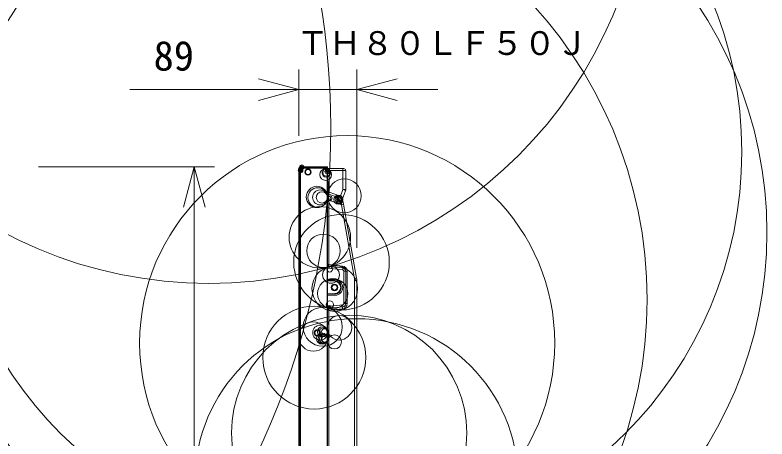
# Model space of a CAD drawing. Units: millimetres, scale not verified. Extents: x -62 to 72, y -57 to 89.
# Drawn here: x 24.64 to 70.97, y 23.26 to 49.4 of the extents above; entities that cross this region are included whole.
import ezdxf
from ezdxf.enums import TextEntityAlignment as Align

# ---------------------------------------------------------------- set-up
doc = ezdxf.new("R2010")
doc.units = ezdxf.units.MM
doc.header["$LTSCALE"] = 0.125
for name, color, linetype, lineweight in [('0-0_0', 7, 'Continuous', 18), ('0-4_SUNPO', 7, 'Continuous', 18), ('0-5_GAIKEI', 1, 'Continuous', 18)]:
    doc.layers.add(name, color=color, linetype=linetype, lineweight=lineweight)
doc.layers.add('0-3_TOUROKU', color=7, linetype='Continuous')
doc.styles.add('ＭＳ ゴシック', font='')
doc.styles.get('ＭＳ ゴシック').set_extended_font_data('MS Gothic')

# ---------------------------------------------------------------- blocks, each defined once
blk = doc.blocks.new('_Open30')
at = {"layer": '0-0_0'}
blk.add_line((0, 0), (-1, 0), dxfattribs=at)
blk.add_lwpolyline([(-1, 0.26795), (0, 0), (-1, -0.26795)], dxfattribs=at)
blk = doc.blocks.new('D4')
at = {"layer": '0-4_SUNPO'}
for p, q in [((90.5881, 353.5514), (101.4289, 353.5514)), ((100.1789, 351.0514), (100.1789, 313.1594)), ((90.5881, 310.6594), (101.4289, 310.6594))]:
    blk.add_line(p, q, dxfattribs=at)
at = {"layer": '0-4_SUNPO', "xscale": 2.5, "yscale": 2.5}
for p, rotation in [((100.1789, 353.5514), 90), ((100.1789, 310.6594), 270)]:
    blk.add_blockref('_Open30', p, dxfattribs=dict(at, rotation=rotation))
at = {"layer": '0-4_SUNPO', "style": 'ＭＳ ゴシック'}
blk.add_text('1073', height=1.833, rotation=90, dxfattribs=at).set_placement((99.5539, 329.6054), align=Align.BOTTOM_LEFT)
blk = doc.blocks.new('D5')
at = {"layer": '0-4_SUNPO'}
for p, q in [((106.6246, 355.4468), (106.6246, 359.5527)), ((110.1846, 348.54), (110.1846, 359.5527)), ((104.1246, 358.3027), (96.2079, 358.3027)), ((110.1846, 358.3027), (106.6246, 358.3027)), ((112.6846, 358.3027), (115.1846, 358.3027))]:
    blk.add_line(p, q, dxfattribs=at)
at = {"layer": '0-4_SUNPO', "xscale": 2.5, "yscale": 2.5}
blk.add_blockref('_Open30', (106.6246, 358.3027), dxfattribs=at)
at = {"layer": '0-4_SUNPO', "xscale": 2.5, "yscale": 2.5, "rotation": 180}
blk.add_blockref('_Open30', (110.1846, 358.3027), dxfattribs=at)
at = {"layer": '0-4_SUNPO', "style": 'ＭＳ ゴシック'}
blk.add_text('89', height=1.833, dxfattribs=at).set_placement((97.6663, 358.9277), align=Align.BOTTOM_LEFT)

msp = doc.modelspace()

# ---------------------------------------------------------------- linework, layer by layer
at = {"layer": '0-5_GAIKEI'}
for p, q in [((42.134, 39.9459), (42.134, 39.9539)), ((42.134, 39.9505), (42.1342, 39.9505)), ((42.1456, 39.9742), (42.1457, 39.9742)), ((42.1457, 39.9629), (42.1456, 39.9629)), ((42.1457, 39.9742), (42.2015, 40.03)), ((42.2015, 39.9631), (42.1457, 39.9629)), ((42.1457, 39.9629), (42.1457, -2.7539)), ((42.2015, 40.03), (42.2022, 40.0308)), ((42.2022, 39.9624), (42.2015, 39.9631)), ((42.2022, 39.9624), (42.2022, -2.7534)), ((42.2302, 40.039), (42.2213, 40.03)), ((42.2213, 39.9829), (42.2302, 39.974)), ((42.2305, 40.0425), (42.2305, 40.039)), ((42.2305, 40.0425), (43.874, 40.0425)), ((43.874, 40.039), (42.2305, 40.039)), ((42.2305, 39.974), (43.874, 39.974)), ((42.2305, 39.974), (42.2305, -2.765)), ((43.874, 39.9655), (42.2305, 39.9655)), ((43.874, -2.8335), (43.874, 40.0425)), ((43.894, 40.0305), (43.894, 40.0225)), ((43.894, 39.9622), (43.894, -2.8215)), ((44.0014, 39.7873), (43.894, 39.7873)), ((45.022, 39.8145), (43.9999, 39.8145)), ((44.8429, 38.6392), (44.8429, 39.8145)), ((43.9629, 38.8676), (43.9629, 39.0733)), ((43.894, 38.8305), (43.9131, 38.8305)), ((43.9629, 38.3016), (43.9629, 38.5073)), ((44.0014, 38.4763), (43.9707, 38.4763)), ((44.692, 38.2249), (44.8429, 38.6392)), ((45.022, 38.6392), (44.8429, 38.6392)), ((43.894, 38.2645), (43.9131, 38.2645)), ((43.9755, 38.3626), (44.7134, 38.094)), ((44.7489, 37.7052), (43.9729, 37.9876)), ((45.5532, 33.1433), (44.7489, 37.7052)), ((43.9729, 34.0111), (44.8144, 33.9227)), ((43.9999, 33.8919), (44.0014, 33.8918)), ((45.1009, 33.6044), (44.902, 33.6044)), ((45.022, 33.6044), (45.022, 31.6046)), ((45.1009, 33.6044), (45.1009, 31.6046)), ((43.894, 33.1008), (44.3707, 33.0842)), ((43.894, 33.0477), (44.3469, 33.0239)), ((43.894, 33.0277), (44.3469, 33.0039)), ((44.3458, 32.984), (43.894, 33.0077)), ((44.3458, 32.984), (44.3469, 33.0039)), ((45.5624, 16.421), (45.5624, 33.0391)), ((45.694, 33.0391), (45.5624, 33.0391)), ((43.894, 32.2013), (44.3458, 32.225)), ((44.3469, 32.205), (43.894, 32.1813)), ((44.3469, 32.1851), (43.894, 32.1613)), ((44.3707, 32.1248), (43.894, 32.1081)), ((44.3469, 32.205), (44.3458, 32.225)), ((43.894, 31.4266), (44.8303, 31.525)), ((44.8144, 31.2863), (43.9729, 31.1979)), ((44.0014, 31.3172), (43.9999, 31.3171)), ((43.9061, 29.8667), (43.894, 29.8667)), ((43.9061, 29.8667), (43.9061, 29.7845)), ((43.9629, 29.5416), (43.9629, 29.7473)), ((43.894, 29.5045), (43.9131, 29.5045)), ((43.9061, 29.4223), (43.894, 29.4223)), ((43.9061, 29.5045), (43.9061, 29.4223)), ((43.9729, 29.5844), (43.9729, 18.6645))]:
    msp.add_line(p, q, dxfattribs=at)
at = {"layer": '0-5_GAIKEI', "color": 7}
for p, q in [((42.134, 39.9459), (42.134, -2.7369)), ((42.1457, 39.9822), (42.2022, 40.0388)), ((43.874, 40.0505), (42.2305, 40.0505)), ((43.894, 40.0225), (43.894, 39.9622)), ((43.894, 39.9345), (44.902, 39.9345)), ((45.022, 39.8145), (45.022, 38.6392)), ((45.0099, 38.5708), (44.8277, 38.0702)), ((44.8297, 37.983), (44.8296, 37.9831)), ((44.8774, 37.7399), (44.842, 37.9408)), ((44.8774, 37.7399), (45.6818, 33.1781)), ((45.694, 33.0391), (45.694, 16.4218)), ((45.694, 33.0391), (45.694, -1.4362))]:
    msp.add_line(p, q, dxfattribs=at)
at = {"layer": '0-5_GAIKEI'}
for points in [[(44.0014, 39.7873), (44.0014, 38.4763), (44.692, 38.2249)], [(43.9131, 38.8305), (43.9131, 39.1105), (43.894, 39.1105)], [(43.9131, 38.2645), (43.9131, 38.5445), (43.894, 38.5445)], [(43.894, 37.9876), (43.9729, 37.9876), (43.9729, 34.0111), (43.894, 34.0111)], [(43.9999, 33.8919), (44.8429, 33.8033), (44.8303, 33.684), (43.894, 33.7824)], [(45.1009, 31.6046), (44.902, 31.6046), (44.902, 33.6044)], [(44.8303, 31.525), (44.8429, 31.4057), (43.9999, 31.3171)], [(43.894, 31.1979), (43.9729, 31.1979), (43.9729, 29.7045)], [(43.9131, 29.5045), (43.9131, 29.7845), (43.894, 29.7845)]]:
    msp.add_lwpolyline(points, dxfattribs=at)
for centre, radius in [((-2.5785, 42.4632), 46.6759), ((36.5856, 59.8566), 27.0005), ((44.8418, 40.9653), 24.5774), ((45.7665, 36.0027), 25.2036), ((36.5856, 31.8566), 27.0005), ((45.1067, 29.1779), 12.7871), ((42.2325, 39.8228), 0.1428), ((42.2302, 39.8371), 0.1285), ((42.2288, 39.8668), 0.0987), ((42.1679, 39.9742), 0.0249), ((42.1671, 39.9733), 0.0238), ((42.1609, 39.9708), 0.0172), ((42.157, 39.9697), 0.0131), ((42.1542, 39.9693), 0.0103), ((42.1512, 39.9696), 0.00734), ((42.1496, 39.9703), 0.00556), ((42.1457, 39.963), 0.00014), ((42.2455, 39.8878), 0.0875), ((42.2442, 39.9013), 0.0742), ((42.2427, 39.9043), 0.0709), ((42.2234, 39.9895), 0.05), ((42.2339, 39.9192), 0.0536), ((42.2376, 39.9207), 0.0538), ((42.3147, 40.0267), 0.1298), ((42.2388, 39.923), 0.0518), ((42.2248, 40.003), 0.0365), ((42.287, 40.0124), 0.0986), ((42.2508, 40.0017), 0.0609), ((42.2354, 40.001), 0.0455), ((42.2309, 40.0016), 0.041), ((42.2256, 40.0054), 0.0345), ((42.2232, 40.0089), 0.0304), ((42.2229, 40.01), 0.0292), ((42.2238, 40.0098), 0.0296), ((42.2212, 40.0121), 0.0266), ((42.2257, 40.0097), 0.0296), ((42.2634, 40.0252), 0.0596), ((42.2628, 39.9885), 0.0587), ((42.262, 40.0235), 0.0574), ((42.2594, 39.9908), 0.0546), ((42.2439, 40.0026), 0.0351), ((42.2417, 40.0094), 0.0328), ((42.233, 40.0065), 0.0236), ((42.2406, 40.003), 0.0279), ((42.686, 39.7205), 0.192), ((42.694, 39.7205), 0.16), ((43.78, 39.562), 0.3589), ((43.814, 39.6593), 0.2557), ((43.8304, 39.6893), 0.222), ((43.8745, 39.7556), 0.1423), ((43.8974, 39.7882), 0.1058), ((43.9013, 39.7816), 0.105), ((43.9369, 39.8022), 0.0639), ((44.9356, 38.251), 1.0416), ((43.2405, 38.1815), 0.6573), ((43.2942, 38.1497), 0.6028), ((43.4362, 38.1564), 0.4607), ((43.5482, 38.1579), 0.3487), ((44.0367, 38.1027), 0.1428), ((44.0007, 38.1046), 0.1068), ((44.5551, 38.0174), 0.2772), ((44.5607, 38.0172), 0.2719), ((44.6022, 38.0343), 0.2272), ((44.6353, 38.0512), 0.1901), ((44.6613, 38.049), 0.176), ((44.6672, 38.0751), 0.1502), ((44.6821, 38.1012), 0.1198), ((44.6869, 38.105), 0.1144), ((44.7709, 38.0604), 0.0574), ((44.8297, 38.0715), 0.00241), ((43.4209, 35.6968), 1.8922), ((44.7575, 34.1606), 2.9444), ((43.6445, 34.8653), 1.0312), ((44.3424, 32.5309), 1.4049), ((44.1093, 33.386), 0.5187), ((44.0251, 33.724), 0.1703), ((43.999, 33.8665), 0.0254), ((44.2165, 32.2221), 0.9319), ((44.326, 32.6045), 0.201), ((44.326, 32.6045), 0.161), ((44.0382, 31.5452), 0.2319), ((43.0768, 28.2787), 3.1729), ((43.6016, 30.1783), 1.2021), ((44.0087, 31.4032), 0.0869), ((43.9998, 31.3595), 0.0424), ((43.9991, 31.3481), 0.031), ((45.682, 20.736), 9.9367), ((45.2264, 23.6417), 7.2496), ((44.6298, 30.1175), 0.756), ((43.0219, 29.575), 0.9018), ((43.4456, 29.8177), 0.4655), ((43.5901, 29.8646), 0.316), ((43.6447, 29.8615), 0.2617), ((43.266, 29.8045), 0.192), ((43.274, 29.8045), 0.16), ((43.5635, 29.444), 0.3445), ((43.608, 29.4249), 0.2981), ((43.6519, 29.4266), 0.2544), ((43.7167, 29.8686), 0.1894), ((44.317, 29.2488), 0.4338), ((43.9283, 29.949), 0.0346), ((43.9292, 29.9487), 0.0355), ((43.7056, 29.423), 0.2005), ((43.7204, 29.4196), 0.1856), ((43.927, 29.3404), 0.0332), ((43.9188, 29.3417), 0.0249)]:
    msp.add_circle(centre, radius, dxfattribs=at)
at = {"layer": '0-5_GAIKEI', "color": 7}
for centre, radius, start, end in [((42.174, 39.9539), 0.04, 135, 180), ((42.2305, 40.0105), 0.04, 90, 135), ((43.874, 40.0305), 0.02, 0, 90), ((44.902, 39.8145), 0.12, 0, 90), ((44.822, 38.6392), 0.2, 340, 0), ((44.9404, 38.0291), 0.12, 160, 196.02477), ((44.9393, 38.0288), 0.1189, 196.15276, 202.11695), ((44.894, 33.0391), 0.8, 0, 10)]:
    msp.add_arc(centre, radius, start, end, dxfattribs=at)
at = {"layer": '0-5_GAIKEI'}
for centre, radius, start, end in [((42.174, 39.9459), 0.04, 135.04095, 180), ((42.2305, 40.0025), 0.04, 90.59597, 134.98872), ((42.2305, 40.0025), 0.04, 90, 90.58469), ((42.2305, 40.011), 0.028, 90, 90.58469), ((42.2305, 40.002), 0.028, 269.41531, 270), ((43.874, 40.0225), 0.02, 0, 90), ((43.7614, 39.7873), 0.24, 0, 6.49483), ((43.9131, 39.0585), 0.052, 16.60155, 90), ((43.618, 38.9705), 0.36, 343.39845, 16.60516), ((43.9131, 38.8825), 0.052, 270, 343.39845), ((43.9131, 38.4925), 0.052, 16.60155, 90), ((43.618, 38.4045), 0.36, 343.39845, 16.60516), ((43.9131, 38.3165), 0.052, 270, 343.39845), ((44.645, 37.906), 0.2, 10, 70), ((44.014, 34.0111), 0.12, 180, 264), ((44.7809, 33.6044), 0.32, 0, 84), ((44.822, 33.6044), 0.08, 0, 84), ((44.822, 33.6044), 0.2, 0, 84), ((44.326, 32.6045), 0.38, 273, 87), ((44.3249, 32.6045), 0.42, 273, 87), ((44.326, 32.6045), 0.4, 273, 86.99875), ((44.354, 32.6045), 0.48, 272, 88), ((44.9624, 33.0391), 0.6, 0, 10), ((44.7809, 31.6046), 0.32, 276, 0), ((44.822, 31.6046), 0.08, 276, 0), ((44.822, 31.6046), 0.2, 276, 0), ((44.014, 31.1979), 0.12, 96, 180), ((43.9131, 29.7325), 0.052, 16.60155, 90), ((43.618, 29.6445), 0.36, 343.39845, 16.60516), ((43.9131, 29.5565), 0.052, 270, 343.39845)]:
    msp.add_arc(centre, radius, start, end, dxfattribs=at)
for centre, major_axis, ratio, start_param, end_param in [((42.174, 39.9459), (0.04, 0), 0.6, 2.3569092, 3.1415927), ((42.2213, 40.0103), (0.0198, -0.0198), 0.57735, 2.0943951, 3.1415927), ((42.2213, 39.9631), (0.0198, 0.0198), 0.57735, 1.0471976, 2.0943951), ((42.2302, 40.0305), (0.0001, -0.012), 0.010204, 2.3561424, 3.1415927), ((42.2302, 39.9655), (-0.0001, -0.012), 0.010204, 3.9270429, 4.7124931), ((42.2305, 39.9935), (0.04, 0), 0.7, 4.7021842, 4.712389), ((43.874, 40.0225), (0.02, 0), 0.824264, 6.2831853, 7.8539816), ((43.874, 39.9622), (0.02, 0), 0.589949, 6.2831853, 7.8539816), ((43.874, 39.9622), (0.02, 0), 0.165685, 6.2831853, 7.8539816), ((44.8303, 39.8145), (0, -0.12), 0.104528, 1.5707963, 3.1415927), ((44.0124, 39.8145), (-0.1192, -0.0136), 0.011888, 4.8164342, 6.1681018), ((44.014, 38.4763), (-0.041, -0.1128), 0.098287, 4.7481474, 5.4587965), ((44.822, 38.6392), (-0.1879, 0.0684), 0.035925, 3.1415927, 4.6140057), ((43.8567, 38.1828), (-0.0399, -0.003), 0.002647, 2.7783785, 2.9730944), ((44.014, 37.9229), (-0.0424, 0.4408), 0.079213, 0.5672138, 1.4157971), ((44.7046, 38.2249), (-0.041, -0.1128), 0.098287, 4.7481474, 6.2831853), ((44.6751, 38.2357), (-0.1879, 0.0684), 0.021555, 1.6691796, 1.8381251), ((44.7545, 38.2067), (-0.041, -0.1128), 0.264315, 4.7470444, 6.2831853), ((44.6851, 37.6786), (0.0256, 0.4159), 0.149078, 4.785565, 6.2391151), ((44.6805, 37.7052), (0.197, 0.0347), 0.063077, 5.0559308, 6.2831853), ((44.0124, 34.0113), (0.0125, 0.1193), 0.993512, 1.789925, 3.1266499), ((44.014, 34.0111), (0.0125, 0.1193), 0.340364, 1.6065548, 3.1415927), ((44.0124, 34.0113), (0.0125, 0.1193), 0.993512, 3.1266499, 3.1415927), ((44.8554, 33.9227), (0.0125, 0.1193), 0.340364, 1.6065548, 3.1415927), ((44.3479, 33.0239), (0.001, 0.02), 0.052264, 1.5735354, 3.1415927), ((45.4848, 33.1433), (-0.197, -0.0347), 0.063077, 1.9143382, 3.1415927), ((44.3479, 32.1851), (0.001, -0.02), 0.052264, 3.1415927, 4.7096499), ((44.0124, 31.1977), (-0.0125, 0.1193), 0.993512, 0.0134662, 1.3516676), ((44.014, 31.1979), (-0.0125, 0.1193), 0.340364, 0, 1.5350379), ((44.0124, 31.1977), (-0.0125, 0.1193), 0.993512, 0, 0.0134662), ((44.8554, 31.2863), (-0.0125, 0.1193), 0.340364, 0, 1.5350379)]:
    msp.add_ellipse(centre, major_axis=major_axis, ratio=ratio, start_param=start_param, end_param=end_param, dxfattribs=at)

# ---------------------------------------------------------------- block references
at = {"layer": '0-4_SUNPO'}
for name in ['D5', 'D4']:
    msp.add_blockref(name, (-64.4907, -313.5009), dxfattribs=at)

# ---------------------------------------------------------------- texts
at = {"layer": '0-3_TOUROKU', "style": 'ＭＳ ゴシック'}
msp.add_text('ＴＨ８０ＬＦ５０Ｊ', height=1.466, dxfattribs=at).set_placement((41.976, 46.4991), align=Align.BOTTOM_LEFT)

doc.saveas('drawing.dxf')
